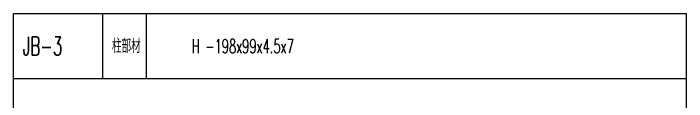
# Model space of a CAD drawing. Header units: millimetres. Extents: x -87051 to 180003, y -2961 to 97158.
# Drawn here: x 163725 to 178225, y 17169 to 19062 of the extents above; entities that cross this region are included whole.
import ezdxf

# ---------------------------------------------------------------- set-up
doc = ezdxf.new("R2010")
doc.units = ezdxf.units.MM
doc.header["$LTSCALE"] = 0.2
doc.styles.get("Standard").update_dxf_attribs({"font": 'simplex.shx', "width": 0.8, "height": 700, "bigfont": 'extfont2.shx'})

msp = doc.modelspace()

# ---------------------------------------------------------------- linework, layer by layer
at = {"color": 7, "linetype": 'Continuous'}
for p, q in [((163725.4, 6853.2), (163725.4, 19062.5)), ((163725.4, 19062.5), (178225.4, 19062.5)), ((165645.4, 19062.5), (165645.4, 17662.5)), ((166585.4, 19062.5), (166585.4, 17662.5)), ((178225.4, 6853.2), (178225.4, 19062.5)), ((163725.4, 17662.5), (178225.4, 17662.5))]:
    msp.add_line(p, q, dxfattribs=at)

# ---------------------------------------------------------------- texts
at = {"color": 7, "width": 0.6}
for s, height, p in [('JB-3', 400, (163925.4, 18162.5)), ('柱部材', 300, (165845.4, 18212.5)), ('H -198x99x4.5x7', 300, (167565.4, 18212.5))]:
    msp.add_text(s, height=height, dxfattribs=at).set_placement(p)

doc.saveas('drawing.dxf')
